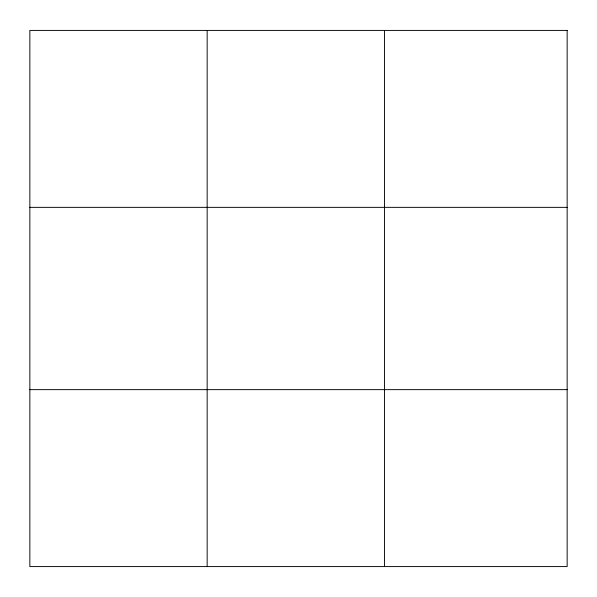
<?xml version="1.0" encoding="UTF-8"?>
<svg xmlns="http://www.w3.org/2000/svg" width="597" height="597" viewBox="0 0 597 597"><rect width="100%" height="100%" fill="white"/><g stroke="black" fill="none" stroke-linecap="round" stroke-linejoin="round"><path stroke-width="0.9" d="M207.159 30.417L207.159 566.583M384.468 30.417L384.468 566.583M29.85 207.353L567.15 207.353M29.85 389.647L567.15 389.647M567.15 30.417L567.15 566.583L29.85 566.583L29.85 30.417L567.15 30.417"/></g></svg>
